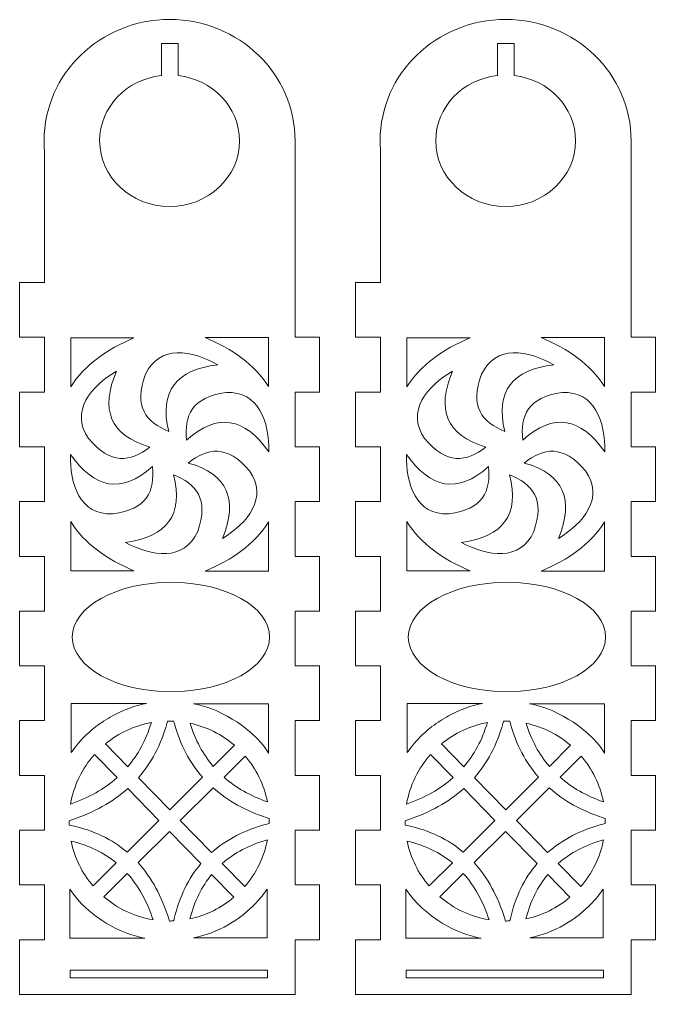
# Model space of a CAD drawing. Header units: millimetres. Extents: x -328 to 290, y -132 to 237.
# Drawn here: x -328.3 to -99.5, y -114.1 to 236.9 of the extents above; entities that cross this region are included whole.
import ezdxf

# ---------------------------------------------------------------- set-up
doc = ezdxf.new("R2010")
doc.units = ezdxf.units.MM
doc.header["$MEASUREMENT"] = 0
doc.layers.add('layer 1', color=7, linetype='Continuous')

msp = doc.modelspace()

# ---------------------------------------------------------------- linework, layer by layer
at = {"layer": 'layer 1', "color": 250, "lineweight": 9}
for points, knots in [([(-229.175, 142.1818), (-229.175, 142.1818), (-229.175, 139.5037), (-229.175, 139.5037), (-229.175, 139.5037), (-229.175, 139.5037), (-229.175, 122.5006), (-229.175, 122.5006), (-229.175, 122.5006), (-229.175, 122.5006), (-220.4126, 122.5006), (-220.4126, 122.5006), (-220.4126, 122.5006), (-220.4126, 122.5006), (-220.4126, 102.783), (-220.4126, 102.783), (-220.4126, 102.783), (-220.4126, 102.783), (-229.175, 102.783), (-229.175, 102.783), (-229.175, 102.783), (-229.175, 102.783), (-229.175, 83.0655), (-229.175, 83.0655), (-229.175, 83.0655), (-229.175, 83.0655), (-220.4126, 83.0655), (-220.4126, 83.0655), (-220.4126, 83.0655), (-220.4126, 83.0655), (-220.4126, 63.3479), (-220.4126, 63.3479), (-220.4126, 63.3479), (-220.4126, 63.3479), (-229.175, 63.3479), (-229.175, 63.3479), (-229.175, 63.3479), (-229.175, 63.3479), (-229.175, 43.6303), (-229.175, 43.6303), (-229.175, 43.6303), (-229.175, 43.6303), (-220.4126, 43.6303), (-220.4126, 43.6303), (-220.4126, 43.6303), (-220.4126, 43.6303), (-220.4126, 23.9127), (-220.4126, 23.9127), (-220.4126, 23.9127), (-220.4126, 23.9127), (-229.175, 23.9127), (-229.175, 23.9127), (-229.175, 23.9127), (-229.175, 23.9127), (-229.175, 4.1952), (-229.175, 4.1952), (-229.175, 4.1952), (-229.175, 4.1952), (-220.4126, 4.1952), (-220.4126, 4.1952), (-220.4126, 4.1952), (-220.4126, 4.1952), (-220.4126, -15.5224), (-220.4126, -15.5224), (-220.4126, -15.5224), (-220.4126, -15.5224), (-229.175, -15.5224), (-229.175, -15.5224), (-229.175, -15.5224), (-229.175, -15.5224), (-229.175, -35.24), (-229.175, -35.24), (-229.175, -35.24), (-229.175, -35.24), (-220.4126, -35.24), (-220.4126, -35.24), (-220.4126, -35.24), (-220.4126, -35.24), (-220.4126, -54.9576), (-220.4126, -54.9576), (-220.4126, -54.9576), (-220.4126, -54.9576), (-229.175, -54.9576), (-229.175, -54.9576), (-229.175, -54.9576), (-229.175, -54.9576), (-229.175, -74.6751), (-229.175, -74.6751), (-229.175, -74.6751), (-229.175, -74.6751), (-220.4126, -74.6751), (-220.4126, -74.6751), (-220.4126, -74.6751), (-220.4126, -74.6751), (-220.4126, -94.3927), (-220.4126, -94.3927), (-220.4126, -94.3927), (-220.4126, -94.3927), (-229.175, -94.3927), (-229.175, -94.3927), (-229.175, -94.3927), (-229.175, -94.3927), (-229.175, -114.1103), (-229.175, -114.1103), (-229.175, -114.1103), (-229.175, -114.1103), (-318.3464, -114.1103), (-318.3464, -114.1103), (-318.3464, -114.1103), (-318.3464, -114.1103), (-319.3586, -114.1103), (-319.3586, -114.1103), (-319.3586, -114.1103), (-319.3586, -114.1103), (-328.3464, -114.1103), (-328.3464, -114.1103), (-328.3464, -114.1103), (-328.3464, -114.1103), (-328.3464, -94.3927), (-328.3464, -94.3927), (-328.3464, -94.3927), (-328.3464, -94.3927), (-319.3586, -94.3927), (-319.3586, -94.3927), (-319.3586, -94.3927), (-319.3586, -94.3927), (-319.3586, -74.6751), (-319.3586, -74.6751), (-319.3586, -74.6751), (-319.3586, -74.6751), (-328.3464, -74.6751), (-328.3464, -74.6751), (-328.3464, -74.6751), (-328.3464, -74.6751), (-328.3464, -54.9576), (-328.3464, -54.9576), (-328.3464, -54.9576), (-328.3464, -54.9576), (-319.3586, -54.9576), (-319.3586, -54.9576), (-319.3586, -54.9576), (-319.3586, -54.9576), (-319.3586, -35.24), (-319.3586, -35.24), (-319.3586, -35.24), (-319.3586, -35.24), (-328.3464, -35.24), (-328.3464, -35.24), (-328.3464, -35.24), (-328.3464, -35.24), (-328.3464, -15.5224), (-328.3464, -15.5224), (-328.3464, -15.5224), (-328.3464, -15.5224), (-319.3586, -15.5224), (-319.3586, -15.5224), (-319.3586, -15.5224), (-319.3586, -15.5224), (-319.3586, 4.1952), (-319.3586, 4.1952), (-319.3586, 4.1952), (-319.3586, 4.1952), (-328.3464, 4.1952), (-328.3464, 4.1952), (-328.3464, 4.1952), (-328.3464, 4.1952), (-328.3464, 23.9127), (-328.3464, 23.9127), (-328.3464, 23.9127), (-328.3464, 23.9127), (-319.3586, 23.9127), (-319.3586, 23.9127), (-319.3586, 23.9127), (-319.3586, 23.9127), (-319.3586, 43.6303), (-319.3586, 43.6303), (-319.3586, 43.6303), (-319.3586, 43.6303), (-328.3464, 43.6303), (-328.3464, 43.6303), (-328.3464, 43.6303), (-328.3464, 43.6303), (-328.3464, 63.3479), (-328.3464, 63.3479), (-328.3464, 63.3479), (-328.3464, 63.3479), (-319.3586, 63.3479), (-319.3586, 63.3479), (-319.3586, 63.3479), (-319.3586, 63.3479), (-319.3586, 83.0655), (-319.3586, 83.0655), (-319.3586, 83.0655), (-319.3586, 83.0655), (-328.3464, 83.0655), (-328.3464, 83.0655), (-328.3464, 83.0655), (-328.3464, 83.0655), (-328.3464, 102.783), (-328.3464, 102.783), (-328.3464, 102.783), (-328.3464, 102.783), (-319.3586, 102.783), (-319.3586, 102.783), (-319.3586, 102.783), (-319.3586, 102.783), (-319.3586, 122.5006), (-319.3586, 122.5006), (-319.3586, 122.5006), (-319.3586, 122.5006), (-328.3464, 122.5006), (-328.3464, 122.5006), (-328.3464, 122.5006), (-328.3464, 122.5006), (-328.3464, 142.2182), (-328.3464, 142.2182), (-328.3464, 142.2182), (-328.3464, 142.2182), (-319.3586, 142.2182), (-319.3586, 142.2182), (-319.3586, 142.2182), (-319.3586, 142.2182), (-319.3586, 189.733), (-319.3586, 189.733), (-319.3586, 189.733), (-319.4533, 190.8874), (-319.5034, 192.0537), (-319.5034, 193.2316), (-319.5034, 193.2316), (-319.5034, 217.3444), (-299.2785, 236.8996), (-274.3392, 236.8996), (-274.3392, 236.8996), (-249.3999, 236.8996), (-229.175, 217.3444), (-229.175, 193.2316), (-229.175, 193.2316), (-229.175, 192.7332), (-229.1869, 192.2377), (-229.2041, 191.7433), (-229.2041, 191.7433), (-229.2041, 191.7433), (-229.175, 191.7433), (-229.175, 191.7433), (-229.175, 191.7433), (-229.175, 191.7433), (-229.175, 142.1818), (-229.175, 142.1818)], [0, 0, 0, 0, 0.01587302, 0.01587302, 0.01587302, 0.01587302, 0.03174603, 0.03174603, 0.03174603, 0.03174603, 0.04761905, 0.04761905, 0.04761905, 0.04761905, 0.06349206, 0.06349206, 0.06349206, 0.06349206, 0.07936508, 0.07936508, 0.07936508, 0.07936508, 0.0952381, 0.0952381, 0.0952381, 0.0952381, 0.11111111, 0.11111111, 0.11111111, 0.11111111, 0.12698413, 0.12698413, 0.12698413, 0.12698413, 0.14285714, 0.14285714, 0.14285714, 0.14285714, 0.15873016, 0.15873016, 0.15873016, 0.15873016, 0.17460317, 0.17460317, 0.17460317, 0.17460317, 0.19047619, 0.19047619, 0.19047619, 0.19047619, 0.20634921, 0.20634921, 0.20634921, 0.20634921, 0.22222222, 0.22222222, 0.22222222, 0.22222222, 0.23809524, 0.23809524, 0.23809524, 0.23809524, 0.25396825, 0.25396825, 0.25396825, 0.25396825, 0.26984127, 0.26984127, 0.26984127, 0.26984127, 0.28571429, 0.28571429, 0.28571429, 0.28571429, 0.3015873, 0.3015873, 0.3015873, 0.3015873, 0.31746032, 0.31746032, 0.31746032, 0.31746032, 0.33333333, 0.33333333, 0.33333333, 0.33333333, 0.34920635, 0.34920635, 0.34920635, 0.34920635, 0.36507937, 0.36507937, 0.36507937, 0.36507937, 0.38095238, 0.38095238, 0.38095238, 0.38095238, 0.3968254, 0.3968254, 0.3968254, 0.3968254, 0.41269841, 0.41269841, 0.41269841, 0.41269841, 0.42857143, 0.42857143, 0.42857143, 0.42857143, 0.44444444, 0.44444444, 0.44444444, 0.44444444, 0.46031746, 0.46031746, 0.46031746, 0.46031746, 0.47619048, 0.47619048, 0.47619048, 0.47619048, 0.49206349, 0.49206349, 0.49206349, 0.49206349, 0.50793651, 0.50793651, 0.50793651, 0.50793651, 0.52380952, 0.52380952, 0.52380952, 0.52380952, 0.53968254, 0.53968254, 0.53968254, 0.53968254, 0.55555556, 0.55555556, 0.55555556, 0.55555556, 0.57142857, 0.57142857, 0.57142857, 0.57142857, 0.58730159, 0.58730159, 0.58730159, 0.58730159, 0.6031746, 0.6031746, 0.6031746, 0.6031746, 0.61904762, 0.61904762, 0.61904762, 0.61904762, 0.63492063, 0.63492063, 0.63492063, 0.63492063, 0.65079365, 0.65079365, 0.65079365, 0.65079365, 0.66666667, 0.66666667, 0.66666667, 0.66666667, 0.68253968, 0.68253968, 0.68253968, 0.68253968, 0.6984127, 0.6984127, 0.6984127, 0.6984127, 0.71428571, 0.71428571, 0.71428571, 0.71428571, 0.73015873, 0.73015873, 0.73015873, 0.73015873, 0.74603175, 0.74603175, 0.74603175, 0.74603175, 0.76190476, 0.76190476, 0.76190476, 0.76190476, 0.77777778, 0.77777778, 0.77777778, 0.77777778, 0.79365079, 0.79365079, 0.79365079, 0.79365079, 0.80952381, 0.80952381, 0.80952381, 0.80952381, 0.82539683, 0.82539683, 0.82539683, 0.82539683, 0.84126984, 0.84126984, 0.84126984, 0.84126984, 0.85714286, 0.85714286, 0.85714286, 0.85714286, 0.87301587, 0.87301587, 0.87301587, 0.87301587, 0.88888889, 0.88888889, 0.88888889, 0.88888889, 0.9047619, 0.9047619, 0.9047619, 0.9047619, 0.92063492, 0.92063492, 0.92063492, 0.92063492, 0.93650794, 0.93650794, 0.93650794, 0.93650794, 0.95238095, 0.95238095, 0.95238095, 0.95238095, 0.96825397, 0.96825397, 0.96825397, 0.96825397, 1, 1, 1, 1]), ([(-108.2493, 142.1818), (-108.2493, 142.1818), (-108.2493, 139.5037), (-108.2493, 139.5037), (-108.2493, 139.5037), (-108.2493, 139.5037), (-108.2493, 122.5006), (-108.2493, 122.5006), (-108.2493, 122.5006), (-108.2493, 122.5006), (-99.4869, 122.5006), (-99.4869, 122.5006), (-99.4869, 122.5006), (-99.4869, 122.5006), (-99.4869, 102.783), (-99.4869, 102.783), (-99.4869, 102.783), (-99.4869, 102.783), (-108.2493, 102.783), (-108.2493, 102.783), (-108.2493, 102.783), (-108.2493, 102.783), (-108.2493, 83.0655), (-108.2493, 83.0655), (-108.2493, 83.0655), (-108.2493, 83.0655), (-99.4869, 83.0655), (-99.4869, 83.0655), (-99.4869, 83.0655), (-99.4869, 83.0655), (-99.4869, 63.3479), (-99.4869, 63.3479), (-99.4869, 63.3479), (-99.4869, 63.3479), (-108.2493, 63.3479), (-108.2493, 63.3479), (-108.2493, 63.3479), (-108.2493, 63.3479), (-108.2493, 43.6303), (-108.2493, 43.6303), (-108.2493, 43.6303), (-108.2493, 43.6303), (-99.4869, 43.6303), (-99.4869, 43.6303), (-99.4869, 43.6303), (-99.4869, 43.6303), (-99.4869, 23.9127), (-99.4869, 23.9127), (-99.4869, 23.9127), (-99.4869, 23.9127), (-108.2493, 23.9127), (-108.2493, 23.9127), (-108.2493, 23.9127), (-108.2493, 23.9127), (-108.2493, 4.1952), (-108.2493, 4.1952), (-108.2493, 4.1952), (-108.2493, 4.1952), (-99.4869, 4.1952), (-99.4869, 4.1952), (-99.4869, 4.1952), (-99.4869, 4.1952), (-99.4869, -15.5224), (-99.4869, -15.5224), (-99.4869, -15.5224), (-99.4869, -15.5224), (-108.2493, -15.5224), (-108.2493, -15.5224), (-108.2493, -15.5224), (-108.2493, -15.5224), (-108.2493, -35.24), (-108.2493, -35.24), (-108.2493, -35.24), (-108.2493, -35.24), (-99.4869, -35.24), (-99.4869, -35.24), (-99.4869, -35.24), (-99.4869, -35.24), (-99.4869, -54.9576), (-99.4869, -54.9576), (-99.4869, -54.9576), (-99.4869, -54.9576), (-108.2493, -54.9576), (-108.2493, -54.9576), (-108.2493, -54.9576), (-108.2493, -54.9576), (-108.2493, -74.6751), (-108.2493, -74.6751), (-108.2493, -74.6751), (-108.2493, -74.6751), (-99.4869, -74.6751), (-99.4869, -74.6751), (-99.4869, -74.6751), (-99.4869, -74.6751), (-99.4869, -94.3927), (-99.4869, -94.3927), (-99.4869, -94.3927), (-99.4869, -94.3927), (-108.2493, -94.3927), (-108.2493, -94.3927), (-108.2493, -94.3927), (-108.2493, -94.3927), (-108.2493, -114.1103), (-108.2493, -114.1103), (-108.2493, -114.1103), (-108.2493, -114.1103), (-197.4207, -114.1103), (-197.4207, -114.1103), (-197.4207, -114.1103), (-197.4207, -114.1103), (-198.4329, -114.1103), (-198.4329, -114.1103), (-198.4329, -114.1103), (-198.4329, -114.1103), (-207.4207, -114.1103), (-207.4207, -114.1103), (-207.4207, -114.1103), (-207.4207, -114.1103), (-207.4207, -94.3927), (-207.4207, -94.3927), (-207.4207, -94.3927), (-207.4207, -94.3927), (-198.4329, -94.3927), (-198.4329, -94.3927), (-198.4329, -94.3927), (-198.4329, -94.3927), (-198.4329, -74.6751), (-198.4329, -74.6751), (-198.4329, -74.6751), (-198.4329, -74.6751), (-207.4207, -74.6751), (-207.4207, -74.6751), (-207.4207, -74.6751), (-207.4207, -74.6751), (-207.4207, -54.9576), (-207.4207, -54.9576), (-207.4207, -54.9576), (-207.4207, -54.9576), (-198.4329, -54.9576), (-198.4329, -54.9576), (-198.4329, -54.9576), (-198.4329, -54.9576), (-198.4329, -35.24), (-198.4329, -35.24), (-198.4329, -35.24), (-198.4329, -35.24), (-207.4207, -35.24), (-207.4207, -35.24), (-207.4207, -35.24), (-207.4207, -35.24), (-207.4207, -15.5224), (-207.4207, -15.5224), (-207.4207, -15.5224), (-207.4207, -15.5224), (-198.4329, -15.5224), (-198.4329, -15.5224), (-198.4329, -15.5224), (-198.4329, -15.5224), (-198.4329, 4.1952), (-198.4329, 4.1952), (-198.4329, 4.1952), (-198.4329, 4.1952), (-207.4207, 4.1952), (-207.4207, 4.1952), (-207.4207, 4.1952), (-207.4207, 4.1952), (-207.4207, 23.9127), (-207.4207, 23.9127), (-207.4207, 23.9127), (-207.4207, 23.9127), (-198.4329, 23.9127), (-198.4329, 23.9127), (-198.4329, 23.9127), (-198.4329, 23.9127), (-198.4329, 43.6303), (-198.4329, 43.6303), (-198.4329, 43.6303), (-198.4329, 43.6303), (-207.4207, 43.6303), (-207.4207, 43.6303), (-207.4207, 43.6303), (-207.4207, 43.6303), (-207.4207, 63.3479), (-207.4207, 63.3479), (-207.4207, 63.3479), (-207.4207, 63.3479), (-198.4329, 63.3479), (-198.4329, 63.3479), (-198.4329, 63.3479), (-198.4329, 63.3479), (-198.4329, 83.0655), (-198.4329, 83.0655), (-198.4329, 83.0655), (-198.4329, 83.0655), (-207.4207, 83.0655), (-207.4207, 83.0655), (-207.4207, 83.0655), (-207.4207, 83.0655), (-207.4207, 102.783), (-207.4207, 102.783), (-207.4207, 102.783), (-207.4207, 102.783), (-198.4329, 102.783), (-198.4329, 102.783), (-198.4329, 102.783), (-198.4329, 102.783), (-198.4329, 122.5006), (-198.4329, 122.5006), (-198.4329, 122.5006), (-198.4329, 122.5006), (-207.4207, 122.5006), (-207.4207, 122.5006), (-207.4207, 122.5006), (-207.4207, 122.5006), (-207.4207, 142.2182), (-207.4207, 142.2182), (-207.4207, 142.2182), (-207.4207, 142.2182), (-198.4329, 142.2182), (-198.4329, 142.2182), (-198.4329, 142.2182), (-198.4329, 142.2182), (-198.4329, 189.733), (-198.4329, 189.733), (-198.4329, 189.733), (-198.5276, 190.8874), (-198.5777, 192.0537), (-198.5777, 193.2316), (-198.5777, 193.2316), (-198.5777, 217.3444), (-178.3528, 236.8996), (-153.4135, 236.8996), (-153.4135, 236.8996), (-128.4742, 236.8996), (-108.2493, 217.3444), (-108.2493, 193.2316), (-108.2493, 193.2316), (-108.2493, 192.7332), (-108.2612, 192.2377), (-108.2784, 191.7433), (-108.2784, 191.7433), (-108.2784, 191.7433), (-108.2493, 191.7433), (-108.2493, 191.7433), (-108.2493, 191.7433), (-108.2493, 191.7433), (-108.2493, 142.1818), (-108.2493, 142.1818)], [0, 0, 0, 0, 0.01587302, 0.01587302, 0.01587302, 0.01587302, 0.03174603, 0.03174603, 0.03174603, 0.03174603, 0.04761905, 0.04761905, 0.04761905, 0.04761905, 0.06349206, 0.06349206, 0.06349206, 0.06349206, 0.07936508, 0.07936508, 0.07936508, 0.07936508, 0.0952381, 0.0952381, 0.0952381, 0.0952381, 0.11111111, 0.11111111, 0.11111111, 0.11111111, 0.12698413, 0.12698413, 0.12698413, 0.12698413, 0.14285714, 0.14285714, 0.14285714, 0.14285714, 0.15873016, 0.15873016, 0.15873016, 0.15873016, 0.17460317, 0.17460317, 0.17460317, 0.17460317, 0.19047619, 0.19047619, 0.19047619, 0.19047619, 0.20634921, 0.20634921, 0.20634921, 0.20634921, 0.22222222, 0.22222222, 0.22222222, 0.22222222, 0.23809524, 0.23809524, 0.23809524, 0.23809524, 0.25396825, 0.25396825, 0.25396825, 0.25396825, 0.26984127, 0.26984127, 0.26984127, 0.26984127, 0.28571429, 0.28571429, 0.28571429, 0.28571429, 0.3015873, 0.3015873, 0.3015873, 0.3015873, 0.31746032, 0.31746032, 0.31746032, 0.31746032, 0.33333333, 0.33333333, 0.33333333, 0.33333333, 0.34920635, 0.34920635, 0.34920635, 0.34920635, 0.36507937, 0.36507937, 0.36507937, 0.36507937, 0.38095238, 0.38095238, 0.38095238, 0.38095238, 0.3968254, 0.3968254, 0.3968254, 0.3968254, 0.41269841, 0.41269841, 0.41269841, 0.41269841, 0.42857143, 0.42857143, 0.42857143, 0.42857143, 0.44444444, 0.44444444, 0.44444444, 0.44444444, 0.46031746, 0.46031746, 0.46031746, 0.46031746, 0.47619048, 0.47619048, 0.47619048, 0.47619048, 0.49206349, 0.49206349, 0.49206349, 0.49206349, 0.50793651, 0.50793651, 0.50793651, 0.50793651, 0.52380952, 0.52380952, 0.52380952, 0.52380952, 0.53968254, 0.53968254, 0.53968254, 0.53968254, 0.55555556, 0.55555556, 0.55555556, 0.55555556, 0.57142857, 0.57142857, 0.57142857, 0.57142857, 0.58730159, 0.58730159, 0.58730159, 0.58730159, 0.6031746, 0.6031746, 0.6031746, 0.6031746, 0.61904762, 0.61904762, 0.61904762, 0.61904762, 0.63492063, 0.63492063, 0.63492063, 0.63492063, 0.65079365, 0.65079365, 0.65079365, 0.65079365, 0.66666667, 0.66666667, 0.66666667, 0.66666667, 0.68253968, 0.68253968, 0.68253968, 0.68253968, 0.6984127, 0.6984127, 0.6984127, 0.6984127, 0.71428571, 0.71428571, 0.71428571, 0.71428571, 0.73015873, 0.73015873, 0.73015873, 0.73015873, 0.74603175, 0.74603175, 0.74603175, 0.74603175, 0.76190476, 0.76190476, 0.76190476, 0.76190476, 0.77777778, 0.77777778, 0.77777778, 0.77777778, 0.79365079, 0.79365079, 0.79365079, 0.79365079, 0.80952381, 0.80952381, 0.80952381, 0.80952381, 0.82539683, 0.82539683, 0.82539683, 0.82539683, 0.84126984, 0.84126984, 0.84126984, 0.84126984, 0.85714286, 0.85714286, 0.85714286, 0.85714286, 0.87301587, 0.87301587, 0.87301587, 0.87301587, 0.88888889, 0.88888889, 0.88888889, 0.88888889, 0.9047619, 0.9047619, 0.9047619, 0.9047619, 0.92063492, 0.92063492, 0.92063492, 0.92063492, 0.93650794, 0.93650794, 0.93650794, 0.93650794, 0.95238095, 0.95238095, 0.95238095, 0.95238095, 0.96825397, 0.96825397, 0.96825397, 0.96825397, 1, 1, 1, 1]), ([(-277.3016, 228.2029), (-277.3016, 228.2029), (-271.3016, 228.2029), (-271.3016, 228.2029), (-271.3016, 228.2029), (-271.3016, 228.2029), (-271.3016, 216.7258), (-271.3016, 216.7258), (-271.3016, 216.7258), (-258.8385, 215.3143), (-249.175, 205.3335), (-249.175, 193.2315), (-249.175, 193.2315), (-249.175, 180.1621), (-260.4437, 169.5633), (-274.3392, 169.5633), (-274.3392, 169.5633), (-288.2347, 169.5633), (-299.5034, 180.1621), (-299.5034, 193.2315), (-299.5034, 193.2315), (-299.5034, 205.3579), (-289.8012, 215.3558), (-277.3016, 216.7354), (-277.3016, 216.7354), (-277.3016, 216.7354), (-277.3016, 228.2029), (-277.3016, 228.2029)], [0, 0, 0, 0, 0.125, 0.125, 0.125, 0.125, 0.25, 0.25, 0.25, 0.25, 0.375, 0.375, 0.375, 0.375, 0.5, 0.5, 0.5, 0.5, 0.625, 0.625, 0.625, 0.625, 0.75, 0.75, 0.75, 0.75, 1, 1, 1, 1]), ([(-156.3759, 228.2029), (-156.3759, 228.2029), (-150.3759, 228.2029), (-150.3759, 228.2029), (-150.3759, 228.2029), (-150.3759, 228.2029), (-150.3759, 216.7258), (-150.3759, 216.7258), (-150.3759, 216.7258), (-137.9128, 215.3143), (-128.2493, 205.3335), (-128.2493, 193.2315), (-128.2493, 193.2315), (-128.2493, 180.1621), (-139.518, 169.5633), (-153.4135, 169.5633), (-153.4135, 169.5633), (-167.309, 169.5633), (-178.5777, 180.1621), (-178.5777, 193.2315), (-178.5777, 193.2315), (-178.5777, 205.3579), (-168.8755, 215.3558), (-156.3759, 216.7354), (-156.3759, 216.7354), (-156.3759, 216.7354), (-156.3759, 228.2029), (-156.3759, 228.2029)], [0, 0, 0, 0, 0.125, 0.125, 0.125, 0.125, 0.25, 0.25, 0.25, 0.25, 0.375, 0.375, 0.375, 0.375, 0.5, 0.5, 0.5, 0.5, 0.625, 0.625, 0.625, 0.625, 0.75, 0.75, 0.75, 0.75, 1, 1, 1, 1]), ([(-309.8998, 122.2966), (-309.8998, 122.2966), (-287.1524, 122.2966), (-287.1524, 122.2966), (-287.1524, 122.2966), (-296.9165, 118.1447), (-304.9507, 112.6083), (-309.8998, 104.6042), (-309.8998, 104.6042), (-309.8998, 104.6042), (-309.8998, 122.2966), (-309.8998, 122.2966)], [0, 0, 0, 0, 0.25, 0.25, 0.25, 0.25, 0.5, 0.5, 0.5, 0.5, 1, 1, 1, 1]), ([(-274.6548, 88.599), (-282.8273, 91.9469), (-287.3836, 97.5243), (-283.0011, 109.1723), (-283.0011, 109.1723), (-278.0327, 119.9745), (-266.1806, 117.8005), (-256.9959, 112.6253), (-256.9959, 112.6253), (-271.8631, 110.7409), (-278.2013, 103.229), (-274.6548, 88.599)], [0, 0, 0, 0, 0.25, 0.25, 0.25, 0.25, 0.5, 0.5, 0.5, 0.5, 1, 1, 1, 1]), ([(-238.7691, 122.417), (-238.7691, 122.417), (-261.5165, 122.417), (-261.5165, 122.417), (-261.5165, 122.417), (-251.7523, 118.2651), (-243.7181, 112.7287), (-238.7691, 104.7246), (-238.7691, 104.7246), (-238.7691, 104.7246), (-238.7691, 122.417), (-238.7691, 122.417)], [0, 0, 0, 0, 0.25, 0.25, 0.25, 0.25, 0.5, 0.5, 0.5, 0.5, 1, 1, 1, 1]), ([(-188.9741, 122.2966), (-188.9741, 122.2966), (-166.2267, 122.2966), (-166.2267, 122.2966), (-166.2267, 122.2966), (-175.9908, 118.1447), (-184.025, 112.6083), (-188.9741, 104.6042), (-188.9741, 104.6042), (-188.9741, 104.6042), (-188.9741, 122.2966), (-188.9741, 122.2966)], [0, 0, 0, 0, 0.25, 0.25, 0.25, 0.25, 0.5, 0.5, 0.5, 0.5, 1, 1, 1, 1]), ([(-153.7291, 88.599), (-161.9016, 91.9469), (-166.4579, 97.5243), (-162.0754, 109.1723), (-162.0754, 109.1723), (-157.107, 119.9745), (-145.2549, 117.8005), (-136.0702, 112.6253), (-136.0702, 112.6253), (-150.9374, 110.7409), (-157.2756, 103.229), (-153.7291, 88.599)], [0, 0, 0, 0, 0.25, 0.25, 0.25, 0.25, 0.5, 0.5, 0.5, 0.5, 1, 1, 1, 1]), ([(-117.8434, 122.417), (-117.8434, 122.417), (-140.5908, 122.417), (-140.5908, 122.417), (-140.5908, 122.417), (-130.8266, 118.2651), (-122.7924, 112.7287), (-117.8434, 104.7246), (-117.8434, 104.7246), (-117.8434, 104.7246), (-117.8434, 122.417), (-117.8434, 122.417)], [0, 0, 0, 0, 0.25, 0.25, 0.25, 0.25, 0.5, 0.5, 0.5, 0.5, 1, 1, 1, 1]), ([(-281.4982, 82.9855), (-288.4914, 77.5917), (-295.6014, 76.4445), (-303.4841, 86.075), (-303.4841, 86.075), (-310.3412, 95.7884), (-302.5195, 104.9547), (-293.4377, 110.3085), (-293.4377, 110.3085), (-299.2588, 96.4991), (-295.9355, 87.2494), (-281.4982, 82.9855)], [0, 0, 0, 0, 0.25, 0.25, 0.25, 0.25, 0.5, 0.5, 0.5, 0.5, 1, 1, 1, 1]), ([(-160.5725, 82.9855), (-167.5657, 77.5917), (-174.6757, 76.4445), (-182.5584, 86.075), (-182.5584, 86.075), (-189.4155, 95.7884), (-181.5938, 104.9547), (-172.512, 110.3085), (-172.512, 110.3085), (-178.3331, 96.4991), (-175.0098, 87.2494), (-160.5725, 82.9855)], [0, 0, 0, 0, 0.25, 0.25, 0.25, 0.25, 0.5, 0.5, 0.5, 0.5, 1, 1, 1, 1]), ([(-268.196, 85.4827), (-269.1171, 94.2662), (-266.362, 100.9203), (-254.0274, 102.5757), (-254.0274, 102.5757), (-242.1604, 103.3146), (-238.4631, 91.846), (-238.6723, 81.3057), (-238.6723, 81.3057), (-247.3718, 93.5083), (-256.9894, 95.5339), (-268.196, 85.4827)], [0, 0, 0, 0, 0.25, 0.25, 0.25, 0.25, 0.5, 0.5, 0.5, 0.5, 1, 1, 1, 1]), ([(-147.2703, 85.4827), (-148.1914, 94.2662), (-145.4363, 100.9203), (-133.1017, 102.5757), (-133.1017, 102.5757), (-121.2347, 103.3146), (-117.5374, 91.846), (-117.7466, 81.3057), (-117.7466, 81.3057), (-126.4461, 93.5083), (-136.0637, 95.5339), (-147.2703, 85.4827)], [0, 0, 0, 0, 0.25, 0.25, 0.25, 0.25, 0.5, 0.5, 0.5, 0.5, 1, 1, 1, 1]), ([(-267.654, 77.2184), (-260.7389, 82.7119), (-253.646, 83.9608), (-245.6262, 74.4442), (-245.6262, 74.4442), (-238.6306, 64.83), (-246.3201, 55.5526), (-255.3243, 50.0692), (-255.3243, 50.0692), (-249.7016, 63.9607), (-253.1572, 73.1618), (-267.654, 77.2184)], [0, 0, 0, 0, 0.25, 0.25, 0.25, 0.25, 0.5, 0.5, 0.5, 0.5, 1, 1, 1, 1]), ([(-146.7283, 77.2184), (-139.8132, 82.7119), (-132.7203, 83.9608), (-124.7005, 74.4442), (-124.7005, 74.4442), (-117.7049, 64.83), (-125.3944, 55.5526), (-134.3986, 50.0692), (-134.3986, 50.0692), (-128.7759, 63.9607), (-132.2315, 73.1618), (-146.7283, 77.2184)], [0, 0, 0, 0, 0.25, 0.25, 0.25, 0.25, 0.5, 0.5, 0.5, 0.5, 1, 1, 1, 1]), ([(-280.5018, 75.9424), (-279.6383, 67.1531), (-282.437, 60.5171), (-294.7822, 58.9427), (-294.7822, 58.9427), (-306.6538, 58.2816), (-310.2758, 69.7742), (-309.9974, 80.313), (-309.9974, 80.313), (-301.3781, 68.0535), (-291.774, 65.9649), (-280.5018, 75.9424)], [0, 0, 0, 0, 0.25, 0.25, 0.25, 0.25, 0.5, 0.5, 0.5, 0.5, 1, 1, 1, 1]), ([(-159.5761, 75.9424), (-158.7126, 67.1531), (-161.5113, 60.5171), (-173.8565, 58.9427), (-173.8565, 58.9427), (-185.7281, 58.2816), (-189.3501, 69.7742), (-189.0717, 80.313), (-189.0717, 80.313), (-180.4524, 68.0535), (-170.8483, 65.9649), (-159.5761, 75.9424)], [0, 0, 0, 0, 0.25, 0.25, 0.25, 0.25, 0.5, 0.5, 0.5, 0.5, 1, 1, 1, 1]), ([(-272.9777, 72.9735), (-264.7415, 69.7856), (-260.0773, 64.2981), (-264.2319, 52.5668), (-264.2319, 52.5668), (-268.9887, 41.6699), (-280.881, 43.6124), (-290.1648, 48.6076), (-290.1648, 48.6076), (-275.3371, 50.7814), (-269.1466, 58.4154), (-272.9777, 72.9735)], [0, 0, 0, 0, 0.25, 0.25, 0.25, 0.25, 0.5, 0.5, 0.5, 0.5, 1, 1, 1, 1]), ([(-152.052, 72.9735), (-143.8158, 69.7856), (-139.1516, 64.2981), (-143.3062, 52.5668), (-143.3062, 52.5668), (-148.063, 41.6699), (-159.9553, 43.6124), (-169.2391, 48.6076), (-169.2391, 48.6076), (-154.4114, 50.7814), (-148.2209, 58.4154), (-152.052, 72.9735)], [0, 0, 0, 0, 0.25, 0.25, 0.25, 0.25, 0.5, 0.5, 0.5, 0.5, 1, 1, 1, 1]), ([(-309.8998, 38.43), (-309.8998, 38.43), (-287.1524, 38.43), (-287.1524, 38.43), (-287.1524, 38.43), (-296.9165, 42.5819), (-304.9507, 48.1183), (-309.8998, 56.1224), (-309.8998, 56.1224), (-309.8998, 56.1224), (-309.8998, 38.43), (-309.8998, 38.43)], [0, 0, 0, 0, 0.25, 0.25, 0.25, 0.25, 0.5, 0.5, 0.5, 0.5, 1, 1, 1, 1]), ([(-238.7691, 38.3097), (-238.7691, 38.3097), (-261.5165, 38.3097), (-261.5165, 38.3097), (-261.5165, 38.3097), (-251.7523, 42.4616), (-243.7181, 47.998), (-238.7691, 56.0021), (-238.7691, 56.0021), (-238.7691, 56.0021), (-238.7691, 38.3097), (-238.7691, 38.3097)], [0, 0, 0, 0, 0.25, 0.25, 0.25, 0.25, 0.5, 0.5, 0.5, 0.5, 1, 1, 1, 1]), ([(-188.9741, 38.43), (-188.9741, 38.43), (-166.2267, 38.43), (-166.2267, 38.43), (-166.2267, 38.43), (-175.9908, 42.5819), (-184.025, 48.1183), (-188.9741, 56.1224), (-188.9741, 56.1224), (-188.9741, 56.1224), (-188.9741, 38.43), (-188.9741, 38.43)], [0, 0, 0, 0, 0.25, 0.25, 0.25, 0.25, 0.5, 0.5, 0.5, 0.5, 1, 1, 1, 1]), ([(-117.8434, 38.3097), (-117.8434, 38.3097), (-140.5908, 38.3097), (-140.5908, 38.3097), (-140.5908, 38.3097), (-130.8266, 42.4616), (-122.7924, 47.998), (-117.8434, 56.0021), (-117.8434, 56.0021), (-117.8434, 56.0021), (-117.8434, 38.3097), (-117.8434, 38.3097)], [0, 0, 0, 0, 0.25, 0.25, 0.25, 0.25, 0.5, 0.5, 0.5, 0.5, 1, 1, 1, 1]), ([(-273.854, 34.2739), (-254.2479, 34.2739), (-238.354, 25.4599), (-238.354, 14.5873), (-238.354, 14.5873), (-238.354, 3.7147), (-254.2479, -5.0993), (-273.854, -5.0993), (-273.854, -5.0993), (-293.4601, -5.0993), (-309.354, 3.7147), (-309.354, 14.5873), (-309.354, 14.5873), (-309.354, 25.4599), (-293.4601, 34.2739), (-273.854, 34.2739)], [0, 0, 0, 0, 0.2, 0.2, 0.2, 0.2, 0.4, 0.4, 0.4, 0.4, 0.6, 0.6, 0.6, 0.6, 1, 1, 1, 1]), ([(-152.9283, 34.2739), (-133.3222, 34.2739), (-117.4283, 25.4599), (-117.4283, 14.5873), (-117.4283, 14.5873), (-117.4283, 3.7147), (-133.3222, -5.0993), (-152.9283, -5.0993), (-152.9283, -5.0993), (-172.5344, -5.0993), (-188.4283, 3.7147), (-188.4283, 14.5873), (-188.4283, 14.5873), (-188.4283, 25.4599), (-172.5344, 34.2739), (-152.9283, 34.2739)], [0, 0, 0, 0, 0.2, 0.2, 0.2, 0.2, 0.4, 0.4, 0.4, 0.4, 0.6, 0.6, 0.6, 0.6, 1, 1, 1, 1]), ([(-309.7353, -27.0369), (-309.6419, -26.9037), (-309.5485, -26.77), (-309.4535, -26.6376), (-309.4535, -26.6376), (-306.6455, -22.386), (-302.7198, -18.8144), (-298.5562, -16.0329), (-298.5562, -16.0329), (-298.5562, -16.0329), (-298.5335, -16.0173), (-298.5335, -16.0173), (-298.5335, -16.0173), (-298.5335, -16.0173), (-298.5277, -16.0138), (-298.5277, -16.0138), (-298.5277, -16.0138), (-298.3737, -15.911), (-298.2197, -15.8086), (-298.0646, -15.7082), (-298.0646, -15.7082), (-298.0646, -15.7082), (-298.0638, -15.7078), (-298.0638, -15.7078), (-298.0638, -15.7078), (-297.0212, -15.0232), (-295.9482, -14.3815), (-294.8451, -13.7876), (-294.8451, -13.7876), (-290.4458, -11.3867), (-286.0692, -9.8764), (-282.7082, -9.3809), (-282.7082, -9.3809), (-282.7082, -9.3809), (-309.7353, -9.3809), (-309.7353, -9.3809), (-309.7353, -9.3809), (-309.7353, -9.3809), (-309.7353, -27.0369), (-309.7353, -27.0369)], [0, 0, 0, 0, 0.09090909, 0.09090909, 0.09090909, 0.09090909, 0.18181818, 0.18181818, 0.18181818, 0.18181818, 0.27272727, 0.27272727, 0.27272727, 0.27272727, 0.36363636, 0.36363636, 0.36363636, 0.36363636, 0.45454545, 0.45454545, 0.45454545, 0.45454545, 0.54545455, 0.54545455, 0.54545455, 0.54545455, 0.63636364, 0.63636364, 0.63636364, 0.63636364, 0.72727273, 0.72727273, 0.72727273, 0.72727273, 0.81818182, 0.81818182, 0.81818182, 0.81818182, 1, 1, 1, 1]), ([(-238.7112, -9.4782), (-238.7112, -9.4782), (-265.7383, -9.4782), (-265.7383, -9.4782), (-265.7383, -9.4782), (-258.0879, -10.6059), (-245.18, -16.9919), (-238.7112, -27.1706), (-238.7112, -27.1706), (-238.7112, -27.1706), (-238.7112, -9.4782), (-238.7112, -9.4782)], [0, 0, 0, 0, 0.25, 0.25, 0.25, 0.25, 0.5, 0.5, 0.5, 0.5, 1, 1, 1, 1]), ([(-188.8096, -27.0369), (-188.7162, -26.9037), (-188.6228, -26.77), (-188.5278, -26.6376), (-188.5278, -26.6376), (-185.7198, -22.386), (-181.7941, -18.8144), (-177.6305, -16.0329), (-177.6305, -16.0329), (-177.6305, -16.0329), (-177.6078, -16.0173), (-177.6078, -16.0173), (-177.6078, -16.0173), (-177.6078, -16.0173), (-177.602, -16.0138), (-177.602, -16.0138), (-177.602, -16.0138), (-177.448, -15.911), (-177.294, -15.8086), (-177.1389, -15.7082), (-177.1389, -15.7082), (-177.1389, -15.7082), (-177.1381, -15.7078), (-177.1381, -15.7078), (-177.1381, -15.7078), (-176.0955, -15.0232), (-175.0225, -14.3815), (-173.9194, -13.7876), (-173.9194, -13.7876), (-169.5201, -11.3867), (-165.1435, -9.8764), (-161.7825, -9.3809), (-161.7825, -9.3809), (-161.7825, -9.3809), (-188.8096, -9.3809), (-188.8096, -9.3809), (-188.8096, -9.3809), (-188.8096, -9.3809), (-188.8096, -27.0369), (-188.8096, -27.0369)], [0, 0, 0, 0, 0.09090909, 0.09090909, 0.09090909, 0.09090909, 0.18181818, 0.18181818, 0.18181818, 0.18181818, 0.27272727, 0.27272727, 0.27272727, 0.27272727, 0.36363636, 0.36363636, 0.36363636, 0.36363636, 0.45454545, 0.45454545, 0.45454545, 0.45454545, 0.54545455, 0.54545455, 0.54545455, 0.54545455, 0.63636364, 0.63636364, 0.63636364, 0.63636364, 0.72727273, 0.72727273, 0.72727273, 0.72727273, 0.81818182, 0.81818182, 0.81818182, 0.81818182, 1, 1, 1, 1]), ([(-117.7855, -9.4782), (-117.7855, -9.4782), (-144.8126, -9.4782), (-144.8126, -9.4782), (-144.8126, -9.4782), (-137.1622, -10.6059), (-124.2543, -16.9919), (-117.7855, -27.1706), (-117.7855, -27.1706), (-117.7855, -27.1706), (-117.7855, -9.4782), (-117.7855, -9.4782)], [0, 0, 0, 0, 0.25, 0.25, 0.25, 0.25, 0.5, 0.5, 0.5, 0.5, 1, 1, 1, 1]), ([(-297.4378, -23.9151), (-297.4378, -23.9151), (-289.4157, -32.1283), (-289.4157, -32.1283), (-289.4157, -32.1283), (-285.6616, -27.7423), (-282.7996, -22.4775), (-280.904, -16.2295), (-280.904, -16.2295), (-287.1133, -17.3447), (-292.7716, -20.052), (-297.4378, -23.9151)], [0, 0, 0, 0, 0.25, 0.25, 0.25, 0.25, 0.5, 0.5, 0.5, 0.5, 1, 1, 1, 1]), ([(-275.0546, -15.6675), (-275.0546, -15.6675), (-275.293, -16.5233), (-275.293, -16.5233), (-275.293, -16.5233), (-277.4477, -24.2558), (-280.92, -30.7332), (-285.5788, -36.057), (-285.5788, -36.057), (-285.5788, -36.057), (-274.3024, -47.6023), (-274.3024, -47.6023), (-274.3024, -47.6023), (-274.3024, -47.6023), (-262.4949, -35.8574), (-262.4949, -35.8574), (-262.4949, -35.8574), (-267.1025, -30.6043), (-270.5174, -24.2109), (-272.6205, -16.6136), (-272.6205, -16.6136), (-272.6205, -16.6136), (-272.8737, -15.6992), (-272.8737, -15.6992), (-272.8737, -15.6992), (-273.4134, -15.675), (-273.9562, -15.6605), (-274.5017, -15.6605), (-274.5017, -15.6605), (-274.6865, -15.6605), (-274.8702, -15.6648), (-275.0546, -15.6675)], [0, 0, 0, 0, 0.11111111, 0.11111111, 0.11111111, 0.11111111, 0.22222222, 0.22222222, 0.22222222, 0.22222222, 0.33333333, 0.33333333, 0.33333333, 0.33333333, 0.44444444, 0.44444444, 0.44444444, 0.44444444, 0.55555556, 0.55555556, 0.55555556, 0.55555556, 0.66666667, 0.66666667, 0.66666667, 0.66666667, 0.77777778, 0.77777778, 0.77777778, 0.77777778, 1, 1, 1, 1]), ([(-266.9704, -16.453), (-265.1135, -22.5431), (-262.3054, -27.6958), (-258.6068, -31.9899), (-258.6068, -31.9899), (-258.6068, -31.9899), (-250.9841, -24.4075), (-250.9841, -24.4075), (-250.9841, -24.4075), (-255.4803, -20.5244), (-260.9463, -17.7355), (-266.9704, -16.453)], [0, 0, 0, 0, 0.25, 0.25, 0.25, 0.25, 0.5, 0.5, 0.5, 0.5, 1, 1, 1, 1]), ([(-176.5121, -23.9151), (-176.5121, -23.9151), (-168.49, -32.1283), (-168.49, -32.1283), (-168.49, -32.1283), (-164.7359, -27.7423), (-161.8739, -22.4775), (-159.9783, -16.2295), (-159.9783, -16.2295), (-166.1876, -17.3447), (-171.8459, -20.052), (-176.5121, -23.9151)], [0, 0, 0, 0, 0.25, 0.25, 0.25, 0.25, 0.5, 0.5, 0.5, 0.5, 1, 1, 1, 1]), ([(-154.1289, -15.6675), (-154.1289, -15.6675), (-154.3673, -16.5233), (-154.3673, -16.5233), (-154.3673, -16.5233), (-156.522, -24.2558), (-159.9943, -30.7332), (-164.6531, -36.057), (-164.6531, -36.057), (-164.6531, -36.057), (-153.3767, -47.6023), (-153.3767, -47.6023), (-153.3767, -47.6023), (-153.3767, -47.6023), (-141.5692, -35.8574), (-141.5692, -35.8574), (-141.5692, -35.8574), (-146.1768, -30.6043), (-149.5917, -24.2109), (-151.6948, -16.6136), (-151.6948, -16.6136), (-151.6948, -16.6136), (-151.948, -15.6992), (-151.948, -15.6992), (-151.948, -15.6992), (-152.4877, -15.675), (-153.0305, -15.6605), (-153.576, -15.6605), (-153.576, -15.6605), (-153.7608, -15.6605), (-153.9445, -15.6648), (-154.1289, -15.6675)], [0, 0, 0, 0, 0.11111111, 0.11111111, 0.11111111, 0.11111111, 0.22222222, 0.22222222, 0.22222222, 0.22222222, 0.33333333, 0.33333333, 0.33333333, 0.33333333, 0.44444444, 0.44444444, 0.44444444, 0.44444444, 0.55555556, 0.55555556, 0.55555556, 0.55555556, 0.66666667, 0.66666667, 0.66666667, 0.66666667, 0.77777778, 0.77777778, 0.77777778, 0.77777778, 1, 1, 1, 1]), ([(-146.0447, -16.453), (-144.1878, -22.5431), (-141.3797, -27.6958), (-137.6811, -31.9899), (-137.6811, -31.9899), (-137.6811, -31.9899), (-130.0584, -24.4075), (-130.0584, -24.4075), (-130.0584, -24.4075), (-134.5546, -20.5244), (-140.0206, -17.7355), (-146.0447, -16.453)], [0, 0, 0, 0, 0.25, 0.25, 0.25, 0.25, 0.5, 0.5, 0.5, 0.5, 1, 1, 1, 1]), ([(-309.9873, -45.5851), (-303.4728, -43.2859), (-297.863, -40.1445), (-293.248, -36.0344), (-293.248, -36.0344), (-293.248, -36.0344), (-301.3756, -27.713), (-301.3756, -27.713), (-301.3756, -27.713), (-305.7713, -32.6433), (-308.8318, -38.7901), (-309.9873, -45.5851)], [0, 0, 0, 0, 0.25, 0.25, 0.25, 0.25, 0.5, 0.5, 0.5, 0.5, 1, 1, 1, 1]), ([(-189.0616, -45.5851), (-182.5471, -43.2859), (-176.9373, -40.1445), (-172.3223, -36.0344), (-172.3223, -36.0344), (-172.3223, -36.0344), (-180.4499, -27.713), (-180.4499, -27.713), (-180.4499, -27.713), (-184.8456, -32.6433), (-187.9061, -38.7901), (-189.0616, -45.5851)], [0, 0, 0, 0, 0.25, 0.25, 0.25, 0.25, 0.5, 0.5, 0.5, 0.5, 1, 1, 1, 1]), ([(-247.1268, -28.2866), (-247.1268, -28.2866), (-254.7566, -35.8761), (-254.7566, -35.8761), (-254.7566, -35.8761), (-250.43, -39.6787), (-245.2101, -42.6231), (-239.1598, -44.7891), (-239.1598, -44.7891), (-240.3634, -38.5693), (-243.1664, -32.9192), (-247.1268, -28.2866)], [0, 0, 0, 0, 0.25, 0.25, 0.25, 0.25, 0.5, 0.5, 0.5, 0.5, 1, 1, 1, 1]), ([(-126.2011, -28.2866), (-126.2011, -28.2866), (-133.8309, -35.8761), (-133.8309, -35.8761), (-133.8309, -35.8761), (-129.5043, -39.6787), (-124.2844, -42.6231), (-118.2341, -44.7891), (-118.2341, -44.7891), (-119.4377, -38.5693), (-122.2407, -32.9192), (-126.2011, -28.2866)], [0, 0, 0, 0, 0.25, 0.25, 0.25, 0.25, 0.5, 0.5, 0.5, 0.5, 1, 1, 1, 1]), ([(-310.468, -53.1399), (-310.468, -53.1399), (-309.6974, -53.3048), (-309.6974, -53.3048), (-309.6974, -53.3048), (-301.6769, -55.0202), (-295.0252, -58.2613), (-289.6201, -62.8387), (-289.6201, -62.8387), (-289.6201, -62.8387), (-278.1812, -51.4603), (-278.1812, -51.4603), (-278.1812, -51.4603), (-278.1812, -51.4603), (-289.4224, -39.9514), (-289.4224, -39.9514), (-289.4224, -39.9514), (-294.9123, -44.8903), (-301.6561, -48.6019), (-309.5043, -51.2001), (-309.5043, -51.2001), (-309.5043, -51.2001), (-310.4996, -51.5295), (-310.4996, -51.5295), (-310.4996, -51.5295), (-310.4996, -51.5295), (-310.5012, -51.6596), (-310.5012, -51.6596), (-310.5012, -51.6596), (-310.5012, -52.1555), (-310.4879, -52.649), (-310.468, -53.1399)], [0, 0, 0, 0, 0.11111111, 0.11111111, 0.11111111, 0.11111111, 0.22222222, 0.22222222, 0.22222222, 0.22222222, 0.33333333, 0.33333333, 0.33333333, 0.33333333, 0.44444444, 0.44444444, 0.44444444, 0.44444444, 0.55555556, 0.55555556, 0.55555556, 0.55555556, 0.66666667, 0.66666667, 0.66666667, 0.66666667, 0.77777778, 0.77777778, 0.77777778, 0.77777778, 1, 1, 1, 1]), ([(-259.2215, -63.0431), (-253.9285, -58.3078), (-247.2995, -54.8846), (-239.3896, -52.7698), (-239.3896, -52.7698), (-239.3896, -52.7698), (-238.5127, -52.5353), (-238.5127, -52.5353), (-238.5127, -52.5353), (-238.5057, -52.2442), (-238.5014, -51.9523), (-238.5014, -51.6596), (-238.5014, -51.6596), (-238.5014, -51.3673), (-238.5057, -51.0766), (-238.5127, -50.7863), (-238.5127, -50.7863), (-238.5127, -50.7863), (-239.5467, -50.4424), (-239.5467, -50.4424), (-239.5467, -50.4424), (-247.0002, -47.9626), (-253.4053, -44.4171), (-258.6424, -39.7416), (-258.6424, -39.7416), (-258.6424, -39.7416), (-270.4799, -51.5162), (-270.4799, -51.5162), (-270.4799, -51.5162), (-270.4799, -51.5162), (-259.2215, -63.0431), (-259.2215, -63.0431)], [0, 0, 0, 0, 0.11111111, 0.11111111, 0.11111111, 0.11111111, 0.22222222, 0.22222222, 0.22222222, 0.22222222, 0.33333333, 0.33333333, 0.33333333, 0.33333333, 0.44444444, 0.44444444, 0.44444444, 0.44444444, 0.55555556, 0.55555556, 0.55555556, 0.55555556, 0.66666667, 0.66666667, 0.66666667, 0.66666667, 0.77777778, 0.77777778, 0.77777778, 0.77777778, 1, 1, 1, 1]), ([(-189.5423, -53.1399), (-189.5423, -53.1399), (-188.7717, -53.3048), (-188.7717, -53.3048), (-188.7717, -53.3048), (-180.7512, -55.0202), (-174.0995, -58.2613), (-168.6944, -62.8387), (-168.6944, -62.8387), (-168.6944, -62.8387), (-157.2555, -51.4603), (-157.2555, -51.4603), (-157.2555, -51.4603), (-157.2555, -51.4603), (-168.4967, -39.9514), (-168.4967, -39.9514), (-168.4967, -39.9514), (-173.9866, -44.8903), (-180.7304, -48.6019), (-188.5786, -51.2001), (-188.5786, -51.2001), (-188.5786, -51.2001), (-189.5739, -51.5295), (-189.5739, -51.5295), (-189.5739, -51.5295), (-189.5739, -51.5295), (-189.5755, -51.6596), (-189.5755, -51.6596), (-189.5755, -51.6596), (-189.5755, -52.1555), (-189.5622, -52.649), (-189.5423, -53.1399)], [0, 0, 0, 0, 0.11111111, 0.11111111, 0.11111111, 0.11111111, 0.22222222, 0.22222222, 0.22222222, 0.22222222, 0.33333333, 0.33333333, 0.33333333, 0.33333333, 0.44444444, 0.44444444, 0.44444444, 0.44444444, 0.55555556, 0.55555556, 0.55555556, 0.55555556, 0.66666667, 0.66666667, 0.66666667, 0.66666667, 0.77777778, 0.77777778, 0.77777778, 0.77777778, 1, 1, 1, 1]), ([(-138.2958, -63.0431), (-133.0028, -58.3078), (-126.3738, -54.8846), (-118.4639, -52.7698), (-118.4639, -52.7698), (-118.4639, -52.7698), (-117.587, -52.5353), (-117.587, -52.5353), (-117.587, -52.5353), (-117.58, -52.2442), (-117.5757, -51.9523), (-117.5757, -51.6596), (-117.5757, -51.6596), (-117.5757, -51.3673), (-117.58, -51.0766), (-117.587, -50.7863), (-117.587, -50.7863), (-117.587, -50.7863), (-118.621, -50.4424), (-118.621, -50.4424), (-118.621, -50.4424), (-126.0745, -47.9626), (-132.4796, -44.4171), (-137.7167, -39.7416), (-137.7167, -39.7416), (-137.7167, -39.7416), (-149.5542, -51.5162), (-149.5542, -51.5162), (-149.5542, -51.5162), (-149.5542, -51.5162), (-138.2958, -63.0431), (-138.2958, -63.0431)], [0, 0, 0, 0, 0.11111111, 0.11111111, 0.11111111, 0.11111111, 0.22222222, 0.22222222, 0.22222222, 0.22222222, 0.33333333, 0.33333333, 0.33333333, 0.33333333, 0.44444444, 0.44444444, 0.44444444, 0.44444444, 0.55555556, 0.55555556, 0.55555556, 0.55555556, 0.66666667, 0.66666667, 0.66666667, 0.66666667, 0.77777778, 0.77777778, 0.77777778, 0.77777778, 1, 1, 1, 1]), ([(-272.853, -87.6208), (-272.853, -87.6208), (-272.6463, -86.7463), (-272.6463, -86.7463), (-272.6463, -86.7463), (-270.7874, -78.8778), (-267.5683, -72.284), (-263.042, -66.9609), (-263.042, -66.9609), (-263.042, -66.9609), (-274.3587, -55.3743), (-274.3587, -55.3743), (-274.3587, -55.3743), (-274.3587, -55.3743), (-285.6866, -66.6421), (-285.6866, -66.6421), (-285.6866, -66.6421), (-280.7559, -72.0722), (-277.1233, -78.8778), (-274.6533, -86.8494), (-274.6533, -86.8494), (-274.6533, -86.8494), (-274.4024, -87.6591), (-274.4024, -87.6591), (-274.4024, -87.6591), (-273.8835, -87.6572), (-273.3665, -87.6443), (-272.853, -87.6208)], [0, 0, 0, 0, 0.125, 0.125, 0.125, 0.125, 0.25, 0.25, 0.25, 0.25, 0.375, 0.375, 0.375, 0.375, 0.5, 0.5, 0.5, 0.5, 0.625, 0.625, 0.625, 0.625, 0.75, 0.75, 0.75, 0.75, 1, 1, 1, 1]), ([(-151.9273, -87.6208), (-151.9273, -87.6208), (-151.7206, -86.7463), (-151.7206, -86.7463), (-151.7206, -86.7463), (-149.8617, -78.8778), (-146.6426, -72.284), (-142.1163, -66.9609), (-142.1163, -66.9609), (-142.1163, -66.9609), (-153.433, -55.3743), (-153.433, -55.3743), (-153.433, -55.3743), (-153.433, -55.3743), (-164.7609, -66.6421), (-164.7609, -66.6421), (-164.7609, -66.6421), (-159.8302, -72.0722), (-156.1976, -78.8778), (-153.7276, -86.8494), (-153.7276, -86.8494), (-153.7276, -86.8494), (-153.4767, -87.6591), (-153.4767, -87.6591), (-153.4767, -87.6591), (-152.9578, -87.6572), (-152.4408, -87.6443), (-151.9273, -87.6208)], [0, 0, 0, 0, 0.125, 0.125, 0.125, 0.125, 0.25, 0.25, 0.25, 0.25, 0.375, 0.375, 0.375, 0.375, 0.5, 0.5, 0.5, 0.5, 0.625, 0.625, 0.625, 0.625, 0.75, 0.75, 0.75, 0.75, 1, 1, 1, 1]), ([(-301.8777, -75.0318), (-301.8777, -75.0318), (-293.5168, -66.7147), (-293.5168, -66.7147), (-293.5168, -66.7147), (-297.9442, -63.0673), (-303.3193, -60.4234), (-309.7728, -58.8955), (-309.7728, -58.8955), (-308.5317, -64.9715), (-305.7596, -70.4896), (-301.8777, -75.0318)], [0, 0, 0, 0, 0.25, 0.25, 0.25, 0.25, 0.5, 0.5, 0.5, 0.5, 1, 1, 1, 1]), ([(-239.1305, -58.3769), (-245.597, -60.253), (-251.0181, -63.0978), (-255.3943, -66.9613), (-255.3943, -66.9613), (-255.3943, -66.9613), (-247.3054, -75.2433), (-247.3054, -75.2433), (-247.3054, -75.2433), (-243.2184, -70.5333), (-240.3341, -64.7523), (-239.1305, -58.3769)], [0, 0, 0, 0, 0.25, 0.25, 0.25, 0.25, 0.5, 0.5, 0.5, 0.5, 1, 1, 1, 1]), ([(-180.952, -75.0318), (-180.952, -75.0318), (-172.5911, -66.7147), (-172.5911, -66.7147), (-172.5911, -66.7147), (-177.0185, -63.0673), (-182.3936, -60.4234), (-188.8471, -58.8955), (-188.8471, -58.8955), (-187.606, -64.9715), (-184.8339, -70.4896), (-180.952, -75.0318)], [0, 0, 0, 0, 0.25, 0.25, 0.25, 0.25, 0.5, 0.5, 0.5, 0.5, 1, 1, 1, 1]), ([(-118.2048, -58.3769), (-124.6713, -60.253), (-130.0924, -63.0978), (-134.4686, -66.9613), (-134.4686, -66.9613), (-134.4686, -66.9613), (-126.3797, -75.2433), (-126.3797, -75.2433), (-126.3797, -75.2433), (-122.2927, -70.5333), (-119.4084, -64.7523), (-118.2048, -58.3769)], [0, 0, 0, 0, 0.25, 0.25, 0.25, 0.25, 0.5, 0.5, 0.5, 0.5, 1, 1, 1, 1]), ([(-280.287, -87.1945), (-282.4667, -80.6366), (-285.51, -75.0291), (-289.5693, -70.5044), (-289.5693, -70.5044), (-289.5693, -70.5044), (-298.0208, -78.9114), (-298.0208, -78.9114), (-298.0208, -78.9114), (-293.0936, -83.1672), (-287.0012, -86.1089), (-280.287, -87.1945)], [0, 0, 0, 0, 0.25, 0.25, 0.25, 0.25, 0.5, 0.5, 0.5, 0.5, 1, 1, 1, 1]), ([(-251.1947, -79.0911), (-251.1947, -79.0911), (-259.1996, -70.8948), (-259.1996, -70.8948), (-259.1996, -70.8948), (-262.7931, -75.2472), (-265.4081, -80.5628), (-267.0447, -86.8842), (-267.0447, -86.8842), (-261.085, -85.6275), (-255.669, -82.8972), (-251.1947, -79.0911)], [0, 0, 0, 0, 0.25, 0.25, 0.25, 0.25, 0.5, 0.5, 0.5, 0.5, 1, 1, 1, 1]), ([(-159.3613, -87.1945), (-161.541, -80.6366), (-164.5843, -75.0291), (-168.6436, -70.5044), (-168.6436, -70.5044), (-168.6436, -70.5044), (-177.0951, -78.9114), (-177.0951, -78.9114), (-177.0951, -78.9114), (-172.1679, -83.1672), (-166.0755, -86.1089), (-159.3613, -87.1945)], [0, 0, 0, 0, 0.25, 0.25, 0.25, 0.25, 0.5, 0.5, 0.5, 0.5, 1, 1, 1, 1]), ([(-130.269, -79.0911), (-130.269, -79.0911), (-138.2739, -70.8948), (-138.2739, -70.8948), (-138.2739, -70.8948), (-141.8674, -75.2472), (-144.4824, -80.5628), (-146.119, -86.8842), (-146.119, -86.8842), (-140.1593, -85.6275), (-134.7433, -82.8972), (-130.269, -79.0911)], [0, 0, 0, 0, 0.25, 0.25, 0.25, 0.25, 0.5, 0.5, 0.5, 0.5, 1, 1, 1, 1]), ([(-310.2218, -93.8344), (-310.2218, -93.8344), (-283.1947, -93.8344), (-283.1947, -93.8344), (-283.1947, -93.8344), (-290.8452, -92.7067), (-303.753, -86.3207), (-310.2218, -76.142), (-310.2218, -76.142), (-310.2218, -76.142), (-310.2218, -93.8344), (-310.2218, -93.8344)], [0, 0, 0, 0, 0.25, 0.25, 0.25, 0.25, 0.5, 0.5, 0.5, 0.5, 1, 1, 1, 1]), ([(-239.1977, -76.178), (-239.8249, -77.0791), (-240.4841, -77.9552), (-241.1766, -78.8043), (-241.1766, -78.8043), (-241.1766, -78.8043), (-241.1805, -78.8086), (-241.1805, -78.8086), (-241.1805, -78.8086), (-241.1805, -78.8086), (-241.3966, -79.0732), (-241.3966, -79.0732), (-241.3966, -79.0732), (-241.9444, -79.7429), (-242.5185, -80.3924), (-243.1156, -81.0215), (-243.1156, -81.0215), (-249.0455, -87.3567), (-256.8691, -91.899), (-265.6844, -93.7371), (-265.6844, -93.7371), (-265.6844, -93.7371), (-239.1977, -93.7371), (-239.1977, -93.7371), (-239.1977, -93.7371), (-239.1977, -93.7371), (-239.1977, -76.178), (-239.1977, -76.178)], [0, 0, 0, 0, 0.125, 0.125, 0.125, 0.125, 0.25, 0.25, 0.25, 0.25, 0.375, 0.375, 0.375, 0.375, 0.5, 0.5, 0.5, 0.5, 0.625, 0.625, 0.625, 0.625, 0.75, 0.75, 0.75, 0.75, 1, 1, 1, 1]), ([(-189.2961, -93.8344), (-189.2961, -93.8344), (-162.269, -93.8344), (-162.269, -93.8344), (-162.269, -93.8344), (-169.9195, -92.7067), (-182.8273, -86.3207), (-189.2961, -76.142), (-189.2961, -76.142), (-189.2961, -76.142), (-189.2961, -93.8344), (-189.2961, -93.8344)], [0, 0, 0, 0, 0.25, 0.25, 0.25, 0.25, 0.5, 0.5, 0.5, 0.5, 1, 1, 1, 1]), ([(-118.272, -76.178), (-118.8992, -77.0791), (-119.5584, -77.9552), (-120.2509, -78.8043), (-120.2509, -78.8043), (-120.2509, -78.8043), (-120.2548, -78.8086), (-120.2548, -78.8086), (-120.2548, -78.8086), (-120.2548, -78.8086), (-120.4709, -79.0732), (-120.4709, -79.0732), (-120.4709, -79.0732), (-121.0187, -79.7429), (-121.5928, -80.3924), (-122.1899, -81.0215), (-122.1899, -81.0215), (-128.1198, -87.3567), (-135.9434, -91.899), (-144.7587, -93.7371), (-144.7587, -93.7371), (-144.7587, -93.7371), (-118.272, -93.7371), (-118.272, -93.7371), (-118.272, -93.7371), (-118.272, -93.7371), (-118.272, -76.178), (-118.272, -76.178)], [0, 0, 0, 0, 0.125, 0.125, 0.125, 0.125, 0.25, 0.25, 0.25, 0.25, 0.375, 0.375, 0.375, 0.375, 0.5, 0.5, 0.5, 0.5, 0.625, 0.625, 0.625, 0.625, 0.75, 0.75, 0.75, 0.75, 1, 1, 1, 1]), ([(-310.1113, -105.3725), (-310.1113, -105.3725), (-239.1113, -105.3725), (-239.1113, -105.3725), (-239.1113, -105.3725), (-239.1113, -105.3725), (-239.1113, -108.1207), (-239.1113, -108.1207), (-239.1113, -108.1207), (-239.1113, -108.1207), (-310.1113, -108.1207), (-310.1113, -108.1207), (-310.1113, -108.1207), (-310.1113, -108.1207), (-310.1113, -105.3725), (-310.1113, -105.3725)], [0, 0, 0, 0, 0.2, 0.2, 0.2, 0.2, 0.4, 0.4, 0.4, 0.4, 0.6, 0.6, 0.6, 0.6, 1, 1, 1, 1]), ([(-189.1856, -105.3725), (-189.1856, -105.3725), (-118.1856, -105.3725), (-118.1856, -105.3725), (-118.1856, -105.3725), (-118.1856, -105.3725), (-118.1856, -108.1207), (-118.1856, -108.1207), (-118.1856, -108.1207), (-118.1856, -108.1207), (-189.1856, -108.1207), (-189.1856, -108.1207), (-189.1856, -108.1207), (-189.1856, -108.1207), (-189.1856, -105.3725), (-189.1856, -105.3725)], [0, 0, 0, 0, 0.2, 0.2, 0.2, 0.2, 0.4, 0.4, 0.4, 0.4, 0.6, 0.6, 0.6, 0.6, 1, 1, 1, 1])]:
    msp.add_open_spline(points, degree=3, knots=knots, dxfattribs=at)

doc.saveas('drawing.dxf')
